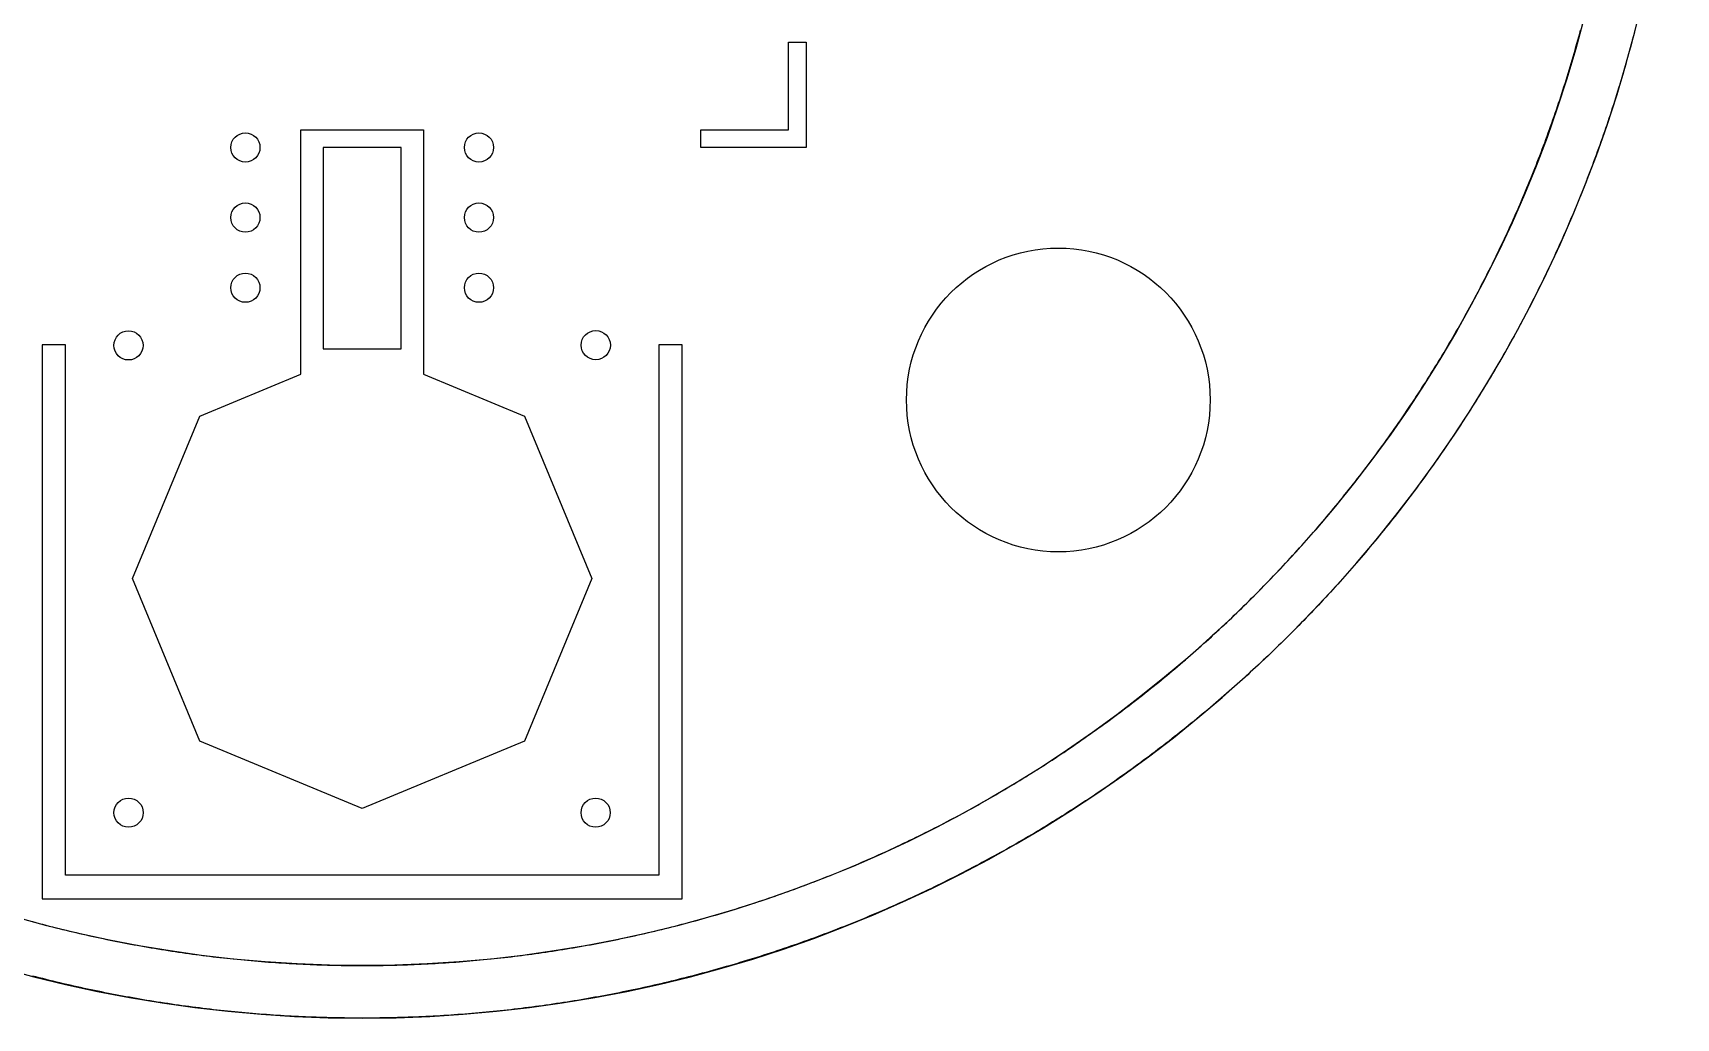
# Model space of a CAD drawing. Extents: x -11250 to 11250, y -11250 to 11250.
# Drawn here: x -2820 to 11250, y -11250 to -2820 of the extents above; entities that cross this region are included whole.
import ezdxf

# ---------------------------------------------------------------- set-up
doc = ezdxf.new("R2010")
doc.units = 0
doc.header["$MEASUREMENT"] = 0
for name, color, linetype in [('Bottom', 2, 'Continuous'), ('Top', 1, 'Continuous'), ('Via', 90, 'Continuous')]:
    doc.layers.add(name, color=color, linetype=linetype)

msp = doc.modelspace()

# ---------------------------------------------------------------- linework, layer by layer
at = {"layer": 'Bottom', "linetype": 'Continuous'}
for centre, radius in [((0, 0), 11249.99), ((-0.004, 0.007), 10799.993)]:
    msp.add_circle(centre, radius, dxfattribs=at)
at = {"layer": 'Top'}
for points in [[(-2823.983, -10424.256), (-2795.246, -10431.999), (-2766.487, -10439.662), (-2737.707, -10447.247), (-2708.906, -10454.751), (-2680.085, -10462.177), (-2651.243, -10469.523), (-2622.381, -10476.789), (-2593.5, -10483.976), (-2564.598, -10491.084), (-2535.678, -10498.111), (-2506.737, -10505.059), (-2477.778, -10511.927), (-2448.8, -10518.716), (-2419.804, -10525.424), (-2390.789, -10532.052), (-2361.756, -10538.601), (-2332.705, -10545.069), (-2303.636, -10551.458), (-2274.55, -10557.766), (-2245.446, -10563.994), (-2216.326, -10570.142), (-2187.188, -10576.209), (-2158.034, -10582.197), (-2128.864, -10588.104), (-2099.677, -10593.93), (-2070.475, -10599.676), (-2041.257, -10605.342), (-2012.023, -10610.927), (-1982.774, -10616.431), (-1953.51, -10621.855), (-1924.231, -10627.198), (-1894.937, -10632.46), (-1865.629, -10637.642), (-1836.307, -10642.743), (-1806.971, -10647.763), (-1777.622, -10652.702), (-1748.258, -10657.56), (-1718.882, -10662.338), (-1689.492, -10667.034), (-1660.09, -10671.649), (-1630.675, -10676.184), (-1601.247, -10680.637), (-1571.808, -10685.009), (-1542.356, -10689.3), (-1512.893, -10693.51), (-1483.418, -10697.639), (-1453.932, -10701.686), (-1424.435, -10705.652), (-1394.928, -10709.537), (-1365.409, -10713.34), (-1335.88, -10717.062), (-1306.341, -10720.703), (-1276.793, -10724.262), (-1247.234, -10727.74), (-1217.666, -10731.136), (-1188.089, -10734.451), (-1158.502, -10737.685), (-1128.907, -10740.836), (-1099.304, -10743.907), (-1069.692, -10746.895), (-1040.072, -10749.802), (-1010.444, -10752.628), (-980.808, -10755.371), (-951.165, -10758.034), (-921.514, -10760.614), (-891.857, -10763.113), (-862.193, -10765.529), (-832.522, -10767.865), (-802.845, -10770.118), (-773.162, -10772.289), (-743.473, -10774.379), (-713.778, -10776.387), (-684.078, -10778.313), (-654.373, -10780.158), (-624.663, -10781.92), (-594.948, -10783.6), (-565.228, -10785.199), (-535.505, -10786.716), (-505.777, -10788.15), (-476.045, -10789.503), (-446.31, -10790.774), (-416.571, -10791.963), (-386.829, -10793.07), (-357.084, -10794.095), (-327.337, -10795.038), (-297.587, -10795.899), (-267.835, -10796.678), (-238.08, -10797.376), (-208.324, -10797.991), (-178.567, -10798.524), (-148.808, -10798.975), (-119.047, -10799.344), (-89.286, -10799.631), (-59.525, -10799.836), (-29.762, -10799.959), (0, -10800), (29.762, -10799.959), (59.525, -10799.836), (89.286, -10799.631), (119.047, -10799.344), (148.808, -10798.975), (178.567, -10798.524), (208.324, -10797.991), (238.08, -10797.376), (267.835, -10796.678), (297.587, -10795.899), (327.337, -10795.038), (357.084, -10794.095), (386.829, -10793.07), (416.571, -10791.963), (446.31, -10790.774), (476.045, -10789.503), (505.777, -10788.15), (535.505, -10786.716), (565.228, -10785.199), (594.948, -10783.6), (624.663, -10781.92), (654.373, -10780.158), (684.078, -10778.313), (713.778, -10776.387), (743.473, -10774.379), (773.162, -10772.289), (802.845, -10770.118), (832.522, -10767.865), (862.193, -10765.529), (891.857, -10763.113), (921.514, -10760.614), (951.165, -10758.034), (980.808, -10755.371), (1010.444, -10752.628), (1040.072, -10749.802), (1069.692, -10746.895), (1099.304, -10743.907), (1128.907, -10740.836), (1158.502, -10737.685), (1188.089, -10734.451), (1217.666, -10731.136), (1247.234, -10727.74), (1276.793, -10724.262), (1306.341, -10720.703), (1335.88, -10717.062), (1365.409, -10713.34), (1394.928, -10709.537), (1424.435, -10705.652), (1453.932, -10701.686), (1483.418, -10697.639), (1512.893, -10693.51), (1542.356, -10689.3), (1571.808, -10685.009), (1601.247, -10680.637), (1630.675, -10676.184), (1660.09, -10671.649), (1689.492, -10667.034), (1718.882, -10662.338), (1748.258, -10657.56), (1777.622, -10652.702), (1806.971, -10647.763), (1836.307, -10642.743), (1865.629, -10637.642), (1894.937, -10632.46), (1924.231, -10627.198), (1953.51, -10621.855), (1982.774, -10616.431), (2012.023, -10610.927), (2041.257, -10605.342), (2070.475, -10599.676), (2099.677, -10593.93), (2128.864, -10588.104), (2158.034, -10582.197), (2187.188, -10576.209), (2216.326, -10570.142), (2245.446, -10563.994), (2274.55, -10557.766), (2303.636, -10551.458), (2332.705, -10545.069), (2361.756, -10538.601), (2390.789, -10532.052), (2419.804, -10525.424), (2448.8, -10518.716), (2477.778, -10511.927), (2506.737, -10505.059), (2535.678, -10498.111), (2564.598, -10491.084), (2593.5, -10483.976), (2622.381, -10476.789), (2651.243, -10469.523), (2680.085, -10462.177), (2708.906, -10454.751), (2737.707, -10447.247), (2766.487, -10439.662), (2795.246, -10431.999), (2823.983, -10424.256), (2852.7, -10416.434), (2881.394, -10408.533), (2910.067, -10400.553), (2938.717, -10392.494), (2967.346, -10384.356), (2995.951, -10376.14), (3024.534, -10367.844), (3053.094, -10359.47), (3081.631, -10351.017), (3110.145, -10342.485), (3138.634, -10333.875), (3167.1, -10325.186), (3195.542, -10316.419), (3223.96, -10307.574), (3252.353, -10298.65), (3280.722, -10289.648), (3309.065, -10280.568), (3337.384, -10271.41), (3365.677, -10262.174), (3393.944, -10252.86), (3422.186, -10243.468), (3450.402, -10233.999), (3478.591, -10224.451), (3506.754, -10214.826), (3534.891, -10205.124), (3563, -10195.343), (3591.083, -10185.486), (3619.138, -10175.551), (3647.166, -10165.539), (3675.166, -10155.449), (3703.139, -10145.283), (3731.083, -10135.039), (3758.998, -10124.719), (3786.886, -10114.321), (3814.744, -10103.847), (3842.574, -10093.296), (3870.374, -10082.669), (3898.145, -10071.964), (3925.886, -10061.184), (3953.598, -10050.327), (3981.279, -10039.393), (4008.93, -10028.384), (4036.551, -10017.298), (4064.141, -10006.136), (4091.7, -9994.898), (4119.229, -9983.584), (4146.726, -9972.195), (4174.191, -9960.729), (4201.625, -9949.188), (4229.027, -9937.572), (4256.396, -9925.88), (4283.734, -9914.112), (4311.038, -9902.27), (4338.311, -9890.352), (4365.55, -9878.359), (4392.756, -9866.291), (4419.928, -9854.148), (4447.067, -9841.93), (4474.173, -9829.638), (4501.244, -9817.271), (4528.281, -9804.829), (4555.284, -9792.313), (4582.252, -9779.722), (4609.186, -9767.057), (4636.084, -9754.318), (4662.947, -9741.505), (4689.775, -9728.618), (4716.567, -9715.657), (4743.323, -9702.623), (4770.043, -9689.514), (4796.727, -9676.332), (4823.375, -9663.077), (4849.986, -9649.748), (4876.56, -9636.346), (4903.097, -9622.87), (4929.597, -9609.322), (4956.06, -9595.701), (4982.485, -9582.006), (5008.872, -9568.239), (5035.22, -9554.4), (5061.531, -9540.488), (5087.803, -9526.503), (5114.037, -9512.446), (5140.232, -9498.317), (5166.388, -9484.115), (5192.504, -9469.842), (5218.581, -9455.496), (5244.619, -9441.079), (5270.616, -9426.59), (5296.574, -9412.03), (5322.491, -9397.398), (5348.368, -9382.695), (5374.204, -9367.92), (5400, -9353.074), (5425.755, -9338.158), (5451.468, -9323.17), (5477.14, -9308.112), (5502.77, -9292.982), (5528.359, -9277.783), (5553.905, -9262.513), (5579.409, -9247.172), (5604.871, -9231.761), (5630.291, -9216.28), (5655.667, -9200.73), (5681.001, -9185.109), (5706.292, -9169.418), (5731.539, -9153.658), (5756.743, -9137.829), (5781.903, -9121.93), (5807.019, -9105.961), (5832.091, -9089.924), (5857.118, -9073.818), (5882.102, -9057.642), (5907.04, -9041.398), (5931.934, -9025.085), (5956.782, -9008.704), (5981.586, -8992.254), (6006.344, -8975.736), (6031.056, -8959.15), (6055.723, -8942.495), (6080.343, -8925.773), (6104.918, -8908.983), (6129.446, -8892.126), (6153.927, -8875.2), (6178.362, -8858.208), (6202.75, -8841.148), (6227.09, -8824.021), (6251.384, -8806.827), (6275.63, -8789.566), (6299.828, -8772.239), (6323.978, -8754.844), (6348.081, -8737.384), (6372.135, -8719.856), (6396.141, -8702.263), (6420.098, -8684.604), (6444.006, -8666.878), (6467.866, -8649.087), (6491.676, -8631.23), (6515.438, -8613.308), (6539.149, -8595.32), (6562.811, -8577.267), (6586.423, -8559.149), (6609.985, -8540.966), (6633.497, -8522.718), (6656.959, -8504.405), (6680.37, -8486.027), (6703.73, -8467.585), (6727.039, -8449.079), (6750.298, -8430.509), (6773.505, -8411.875), (6796.66, -8393.176), (6819.764, -8374.414), (6842.816, -8355.589), (6865.816, -8336.7), (6888.765, -8317.747), (6911.66, -8298.732), (6934.503, -8279.653), (6957.294, -8260.512), (6980.032, -8241.308), (7002.716, -8222.041), (7025.348, -8202.712), (7047.926, -8183.321), (7070.451, -8163.867), (7092.922, -8144.351), (7115.339, -8124.774), (7137.702, -8105.135), (7160.011, -8085.434), (7182.265, -8065.672), (7204.465, -8045.849), (7226.611, -8025.964), (7248.701, -8006.019), (7270.736, -7986.012), (7292.716, -7965.946), (7314.641, -7945.818), (7336.51, -7925.631), (7358.324, -7905.383), (7380.081, -7885.075), (7401.783, -7864.707), (7423.428, -7844.279), (7445.017, -7823.792), (7466.549, -7803.246), (7488.025, -7782.64), (7509.444, -7761.975), (7530.805, -7741.251), (7552.11, -7720.469), (7573.357, -7699.627), (7594.547, -7678.728), (7615.679, -7657.769), (7636.753, -7636.753), (7657.769, -7615.679), (7678.728, -7594.547), (7699.627, -7573.357), (7720.469, -7552.11), (7741.251, -7530.805), (7761.975, -7509.444), (7782.64, -7488.025), (7803.246, -7466.549), (7823.792, -7445.017), (7844.279, -7423.428), (7864.707, -7401.783), (7885.075, -7380.081), (7905.383, -7358.324), (7925.631, -7336.51), (7945.818, -7314.641), (7965.946, -7292.716), (7986.012, -7270.736), (8006.019, -7248.701), (8025.964, -7226.611), (8045.849, -7204.465), (8065.672, -7182.265), (8085.434, -7160.011), (8105.135, -7137.702), (8124.774, -7115.339), (8144.351, -7092.922), (8163.867, -7070.451), (8183.321, -7047.926), (8202.712, -7025.348), (8222.041, -7002.716), (8241.308, -6980.032), (8260.512, -6957.294), (8279.653, -6934.503), (8298.732, -6911.66), (8317.747, -6888.765), (8336.7, -6865.816), (8355.589, -6842.816), (8374.414, -6819.764), (8393.176, -6796.66), (8411.875, -6773.505), (8430.509, -6750.298), (8449.079, -6727.039), (8467.585, -6703.73), (8486.027, -6680.37), (8504.405, -6656.959), (8522.718, -6633.497), (8540.966, -6609.985), (8559.149, -6586.423), (8577.267, -6562.811), (8595.32, -6539.149), (8613.308, -6515.438), (8631.23, -6491.676), (8649.087, -6467.866), (8666.878, -6444.006), (8684.604, -6420.098), (8702.263, -6396.141), (8719.856, -6372.135), (8737.384, -6348.081), (8754.844, -6323.978), (8772.239, -6299.828), (8789.566, -6275.63), (8806.827, -6251.384), (8824.021, -6227.09), (8841.148, -6202.75), (8858.208, -6178.362), (8875.2, -6153.927), (8892.126, -6129.446), (8908.983, -6104.918), (8925.773, -6080.343), (8942.495, -6055.723), (8959.15, -6031.056), (8975.736, -6006.344), (8992.254, -5981.586), (9008.704, -5956.782), (9025.085, -5931.934), (9041.398, -5907.04), (9057.642, -5882.102), (9073.818, -5857.118), (9089.924, -5832.091), (9105.961, -5807.019), (9121.93, -5781.903), (9137.829, -5756.743), (9153.658, -5731.539), (9169.418, -5706.292), (9185.109, -5681.001), (9200.73, -5655.667), (9216.28, -5630.291), (9231.761, -5604.871), (9247.172, -5579.409), (9262.513, -5553.905), (9277.783, -5528.359), (9292.982, -5502.77), (9308.112, -5477.14), (9323.17, -5451.468), (9338.158, -5425.755), (9353.074, -5400), (9367.92, -5374.204), (9382.695, -5348.368), (9397.398, -5322.491), (9412.03, -5296.574), (9426.59, -5270.616), (9441.079, -5244.619), (9455.496, -5218.581), (9469.842, -5192.504), (9484.115, -5166.388), (9498.317, -5140.232), (9512.446, -5114.037), (9526.503, -5087.803), (9540.488, -5061.531), (9554.4, -5035.22), (9568.239, -5008.872), (9582.006, -4982.485), (9595.701, -4956.06), (9609.322, -4929.597), (9622.87, -4903.097), (9636.346, -4876.56), (9649.748, -4849.986), (9663.077, -4823.375), (9676.332, -4796.727), (9689.514, -4770.043), (9702.623, -4743.323), (9715.657, -4716.567), (9728.618, -4689.775), (9741.505, -4662.947), (9754.318, -4636.084), (9767.057, -4609.186), (9779.722, -4582.252), (9792.313, -4555.284), (9804.829, -4528.281), (9817.271, -4501.244), (9829.638, -4474.173), (9841.93, -4447.067), (9854.148, -4419.928), (9866.291, -4392.756), (9878.359, -4365.55), (9890.352, -4338.311), (9902.27, -4311.038), (9914.112, -4283.734), (9925.88, -4256.396), (9937.572, -4229.027), (9949.188, -4201.625), (9960.729, -4174.191), (9972.195, -4146.726), (9983.584, -4119.229), (9994.898, -4091.7), (10006.136, -4064.141), (10017.298, -4036.551), (10028.384, -4008.93), (10039.393, -3981.279), (10050.327, -3953.598), (10061.184, -3925.886), (10071.964, -3898.145), (10082.669, -3870.374), (10093.296, -3842.574), (10103.847, -3814.744), (10114.321, -3786.886), (10124.719, -3758.998), (10135.039, -3731.083), (10145.283, -3703.139), (10155.449, -3675.166), (10165.539, -3647.166), (10175.551, -3619.138), (10185.486, -3591.083), (10195.343, -3563), (10205.124, -3534.891), (10214.826, -3506.754), (10224.451, -3478.591), (10233.999, -3450.402), (10243.468, -3422.186), (10252.86, -3393.944), (10262.174, -3365.677), (10271.41, -3337.384), (10280.568, -3309.065), (10289.648, -3280.722), (10298.65, -3252.353), (10307.574, -3223.96), (10316.419, -3195.542), (10325.186, -3167.1), (10333.875, -3138.634), (10342.485, -3110.145), (10351.017, -3081.631), (10359.47, -3053.094), (10367.844, -3024.534), (10376.14, -2995.951), (10384.356, -2967.346), (10392.494, -2938.717), (10400.553, -2910.067), (10408.533, -2881.394), (10416.434, -2852.7), (10424.256, -2823.983), (10431.999, -2795.246)], [(10897.466, -2794.232), (10889.885, -2823.634), (10882.224, -2853.015), (10874.485, -2882.375), (10866.666, -2911.714), (10858.767, -2941.032), (10850.79, -2970.329), (10842.734, -2999.604), (10834.598, -3028.857), (10826.384, -3058.088), (10818.091, -3087.297), (10809.719, -3116.483), (10801.269, -3145.647), (10792.739, -3174.788), (10784.131, -3203.905), (10775.445, -3233), (10766.68, -3262.07), (10757.837, -3291.117), (10748.915, -3320.14), (10739.915, -3349.139), (10730.836, -3378.114), (10721.68, -3407.063), (10712.445, -3435.988), (10703.133, -3464.888), (10693.742, -3493.763), (10684.274, -3522.612), (10674.727, -3551.436), (10665.103, -3580.234), (10655.402, -3609.005), (10645.622, -3637.751), (10635.765, -3666.469), (10625.831, -3695.162), (10615.819, -3723.827), (10605.73, -3752.465), (10595.564, -3781.076), (10585.32, -3809.659), (10574.999, -3838.214), (10564.602, -3866.742), (10554.127, -3895.241), (10543.575, -3923.712), (10532.947, -3952.155), (10522.242, -3980.568), (10511.46, -4008.953), (10500.602, -4037.308), (10489.667, -4065.634), (10478.656, -4093.931), (10467.569, -4122.197), (10456.405, -4150.434), (10445.165, -4178.64), (10433.849, -4206.816), (10422.457, -4234.961), (10410.989, -4263.075), (10399.445, -4291.159), (10387.826, -4319.211), (10376.13, -4347.231), (10364.36, -4375.22), (10352.513, -4403.177), (10340.592, -4431.102), (10328.594, -4458.995), (10316.522, -4486.855), (10304.375, -4514.683), (10292.152, -4542.477), (10279.855, -4570.239), (10267.483, -4597.967), (10255.035, -4625.662), (10242.514, -4653.323), (10229.917, -4680.95), (10217.246, -4708.543), (10204.501, -4736.102), (10191.681, -4763.626), (10178.787, -4791.116), (10165.819, -4818.571), (10152.777, -4845.99), (10139.661, -4873.374), (10126.471, -4900.723), (10113.207, -4928.036), (10099.87, -4955.314), (10086.459, -4982.555), (10072.974, -5009.759), (10059.416, -5036.928), (10045.785, -5064.059), (10032.081, -5091.154), (10018.304, -5118.212), (10004.453, -5145.232), (9990.53, -5172.215), (9976.534, -5199.16), (9962.466, -5226.067), (9948.324, -5252.937), (9934.111, -5279.768), (9919.825, -5306.56), (9905.466, -5333.314), (9891.036, -5360.029), (9876.533, -5386.705), (9861.959, -5413.342), (9847.312, -5439.939), (9832.594, -5466.497), (9817.805, -5493.015), (9802.944, -5519.493), (9788.011, -5545.93), (9773.007, -5572.327), (9757.932, -5598.684), (9742.786, -5625), (9727.569, -5651.275), (9712.281, -5677.509), (9696.922, -5703.701), (9681.493, -5729.852), (9665.993, -5755.961), (9650.422, -5782.028), (9634.782, -5808.053), (9619.071, -5834.036), (9603.29, -5859.976), (9587.439, -5885.874), (9571.519, -5911.728), (9555.528, -5937.54), (9539.468, -5963.308), (9523.339, -5989.033), (9507.14, -6014.714), (9490.872, -6040.352), (9474.535, -6065.945), (9458.128, -6091.495), (9441.653, -6117), (9425.109, -6142.46), (9408.497, -6167.876), (9391.816, -6193.246), (9375.066, -6218.572), (9358.248, -6243.852), (9341.362, -6269.087), (9324.408, -6294.276), (9307.386, -6319.419), (9290.297, -6344.517), (9273.139, -6369.568), (9255.914, -6394.572), (9238.622, -6419.53), (9221.262, -6444.442), (9203.835, -6469.306), (9186.341, -6494.123), (9168.78, -6518.893), (9151.153, -6543.615), (9133.458, -6568.29), (9115.698, -6592.917), (9097.87, -6617.496), (9079.977, -6642.027), (9062.017, -6666.509), (9043.992, -6690.943), (9025.9, -6715.328), (9007.743, -6739.664), (8989.52, -6763.951), (8971.232, -6788.189), (8952.878, -6812.377), (8934.459, -6836.515), (8915.975, -6860.604), (8897.426, -6884.643), (8878.812, -6908.632), (8860.134, -6932.57), (8841.391, -6956.458), (8822.583, -6980.295), (8803.712, -7004.082), (8784.776, -7027.817), (8765.776, -7051.501), (8746.712, -7075.134), (8727.585, -7098.715), (8708.394, -7122.245), (8689.14, -7145.722), (8669.822, -7169.148), (8650.441, -7192.521), (8630.997, -7215.842), (8611.491, -7239.111), (8591.921, -7262.327), (8572.289, -7285.489), (8552.595, -7308.599), (8532.838, -7331.656), (8513.019, -7354.659), (8493.138, -7377.608), (8473.195, -7400.504), (8453.191, -7423.346), (8433.125, -7446.134), (8412.997, -7468.867), (8392.808, -7491.546), (8372.559, -7514.171), (8352.248, -7536.741), (8331.876, -7559.256), (8311.443, -7581.715), (8290.95, -7604.12), (8270.397, -7626.469), (8249.783, -7648.763), (8229.11, -7671.001), (8208.376, -7693.183), (8187.582, -7715.309), (8166.729, -7737.379), (8145.817, -7759.392), (8124.845, -7781.349), (8103.814, -7803.25), (8082.723, -7825.093), (8061.574, -7846.88), (8040.367, -7868.609), (8019.1, -7890.281), (7997.775, -7911.895), (7976.392, -7933.452), (7954.951, -7954.951), (7933.452, -7976.392), (7911.895, -7997.775), (7890.281, -8019.1), (7868.609, -8040.367), (7846.88, -8061.574), (7825.093, -8082.723), (7803.25, -8103.814), (7781.349, -8124.845), (7759.392, -8145.817), (7737.379, -8166.729), (7715.309, -8187.582), (7693.183, -8208.376), (7671.001, -8229.11), (7648.763, -8249.783), (7626.469, -8270.397), (7604.12, -8290.95), (7581.715, -8311.443), (7559.256, -8331.876), (7536.741, -8352.248), (7514.171, -8372.559), (7491.546, -8392.808), (7468.867, -8412.997), (7446.134, -8433.125), (7423.346, -8453.191), (7400.504, -8473.195), (7377.608, -8493.138), (7354.659, -8513.019), (7331.656, -8532.838), (7308.599, -8552.595), (7285.489, -8572.289), (7262.327, -8591.921), (7239.111, -8611.491), (7215.842, -8630.997), (7192.521, -8650.441), (7169.148, -8669.822), (7145.722, -8689.14), (7122.245, -8708.394), (7098.715, -8727.585), (7075.134, -8746.712), (7051.501, -8765.776), (7027.817, -8784.776), (7004.082, -8803.712), (6980.295, -8822.583), (6956.458, -8841.391), (6932.57, -8860.134), (6908.632, -8878.812), (6884.643, -8897.426), (6860.604, -8915.975), (6836.515, -8934.459), (6812.377, -8952.878), (6788.189, -8971.232), (6763.951, -8989.52), (6739.664, -9007.743), (6715.328, -9025.9), (6690.943, -9043.992), (6666.509, -9062.017), (6642.027, -9079.977), (6617.496, -9097.87), (6592.917, -9115.698), (6568.29, -9133.458), (6543.615, -9151.153), (6518.893, -9168.78), (6494.123, -9186.341), (6469.306, -9203.835), (6444.442, -9221.262), (6419.53, -9238.622), (6394.572, -9255.914), (6369.568, -9273.139), (6344.517, -9290.297), (6319.419, -9307.386), (6294.276, -9324.408), (6269.087, -9341.362), (6243.852, -9358.248), (6218.572, -9375.066), (6193.246, -9391.816), (6167.876, -9408.497), (6142.46, -9425.109), (6117, -9441.653), (6091.495, -9458.128), (6065.945, -9474.535), (6040.352, -9490.872), (6014.714, -9507.14), (5989.033, -9523.339), (5963.308, -9539.468), (5937.54, -9555.528), (5911.728, -9571.519), (5885.874, -9587.439), (5859.976, -9603.29), (5834.036, -9619.071), (5808.053, -9634.782), (5782.028, -9650.422), (5755.961, -9665.993), (5729.852, -9681.493), (5703.701, -9696.922), (5677.509, -9712.281), (5651.275, -9727.569), (5625, -9742.786), (5598.684, -9757.932), (5572.327, -9773.007), (5545.93, -9788.011), (5519.493, -9802.944), (5493.015, -9817.805), (5466.497, -9832.594), (5439.939, -9847.312), (5413.342, -9861.959), (5386.705, -9876.533), (5360.029, -9891.036), (5333.314, -9905.466), (5306.56, -9919.825), (5279.768, -9934.111), (5252.937, -9948.324), (5226.067, -9962.466), (5199.16, -9976.534), (5172.215, -9990.53), (5145.232, -10004.453), (5118.212, -10018.304), (5091.154, -10032.081), (5064.059, -10045.785), (5036.928, -10059.416), (5009.759, -10072.974), (4982.555, -10086.459), (4955.314, -10099.87), (4928.036, -10113.207), (4900.723, -10126.471), (4873.374, -10139.661), (4845.99, -10152.777), (4818.571, -10165.819), (4791.116, -10178.787), (4763.626, -10191.681), (4736.102, -10204.501), (4708.543, -10217.246), (4680.95, -10229.917), (4653.323, -10242.514), (4625.662, -10255.035), (4597.967, -10267.483), (4570.239, -10279.855), (4542.477, -10292.152), (4514.683, -10304.375), (4486.855, -10316.522), (4458.995, -10328.594), (4431.102, -10340.592), (4403.177, -10352.513), (4375.22, -10364.36), (4347.231, -10376.13), (4319.211, -10387.826), (4291.159, -10399.445), (4263.075, -10410.989), (4234.961, -10422.457), (4206.816, -10433.849), (4178.64, -10445.165), (4150.434, -10456.405), (4122.197, -10467.569), (4093.931, -10478.656), (4065.634, -10489.667), (4037.308, -10500.602), (4008.953, -10511.46), (3980.568, -10522.242), (3952.155, -10532.947), (3923.712, -10543.575), (3895.241, -10554.127), (3866.742, -10564.602), (3838.214, -10574.999), (3809.659, -10585.32), (3781.076, -10595.564), (3752.465, -10605.73), (3723.827, -10615.819), (3695.162, -10625.831), (3666.469, -10635.765), (3637.751, -10645.622), (3609.005, -10655.402), (3580.234, -10665.103), (3551.436, -10674.727), (3522.612, -10684.274), (3493.763, -10693.742), (3464.888, -10703.133), (3435.988, -10712.445), (3407.063, -10721.68), (3378.114, -10730.836), (3349.139, -10739.915), (3320.14, -10748.915), (3291.117, -10757.837), (3262.07, -10766.68), (3233, -10775.445), (3203.905, -10784.131), (3174.788, -10792.739), (3145.647, -10801.269), (3116.483, -10809.719), (3087.297, -10818.091), (3058.088, -10826.384), (3028.857, -10834.598), (2999.604, -10842.734), (2970.329, -10850.79), (2941.032, -10858.767), (2911.714, -10866.666), (2882.375, -10874.485), (2853.015, -10882.224), (2823.634, -10889.885), (2794.232, -10897.466), (2764.81, -10904.968), (2735.368, -10912.39), (2705.906, -10919.733), (2676.424, -10926.997), (2646.923, -10934.18), (2617.402, -10941.284), (2587.863, -10948.309), (2558.304, -10955.254), (2528.727, -10962.118), (2499.131, -10968.903), (2469.518, -10975.609), (2439.886, -10982.234), (2410.237, -10988.779), (2380.569, -10995.244), (2350.885, -11001.629), (2321.184, -11007.934), (2291.465, -11014.159), (2261.73, -11020.303), (2231.978, -11026.367), (2202.211, -11032.351), (2172.427, -11038.254), (2142.627, -11044.078), (2112.812, -11049.82), (2082.981, -11055.482), (2053.135, -11061.064), (2023.274, -11066.565), (1993.399, -11071.985), (1963.509, -11077.325), (1933.604, -11082.584), (1903.686, -11087.763), (1873.753, -11092.86), (1843.807, -11097.877), (1813.848, -11102.813), (1783.875, -11107.668), (1753.89, -11112.442), (1723.891, -11117.135), (1693.88, -11121.748), (1663.857, -11126.279), (1633.821, -11130.729), (1603.774, -11135.098), (1573.715, -11139.386), (1543.645, -11143.593), (1513.563, -11147.718), (1483.47, -11151.763), (1453.367, -11155.726), (1423.252, -11159.608), (1393.128, -11163.409), (1362.993, -11167.128), (1332.849, -11170.766), (1302.694, -11174.323), (1272.531, -11177.798), (1242.357, -11181.192), (1212.175, -11184.504), (1181.984, -11187.735), (1151.785, -11190.884), (1121.577, -11193.952), (1091.361, -11196.938), (1061.137, -11199.843), (1030.905, -11202.666), (1000.666, -11205.408), (970.419, -11208.068), (940.165, -11210.646), (909.905, -11213.143), (879.638, -11215.558), (849.364, -11217.891), (819.085, -11220.143), (788.799, -11222.312), (758.507, -11224.4), (728.21, -11226.407), (697.908, -11228.331), (667.601, -11230.174), (637.289, -11231.935), (606.972, -11233.614), (576.65, -11235.211), (546.325, -11236.727), (515.996, -11238.16), (485.662, -11239.512), (455.326, -11240.782), (424.985, -11241.97), (394.642, -11243.076), (364.296, -11244.1), (333.948, -11245.042), (303.596, -11245.903), (273.243, -11246.681), (242.888, -11247.378), (212.531, -11247.992), (182.172, -11248.525), (151.812, -11248.976), (121.451, -11249.344), (91.089, -11249.631), (60.726, -11249.836), (30.363, -11249.959), (0, -11250), (-30.363, -11249.959), (-60.726, -11249.836), (-91.089, -11249.631), (-121.451, -11249.344), (-151.812, -11248.976), (-182.172, -11248.525), (-212.531, -11247.992), (-242.888, -11247.378), (-273.243, -11246.681), (-303.596, -11245.903), (-333.948, -11245.042), (-364.296, -11244.1), (-394.642, -11243.076), (-424.985, -11241.97), (-455.326, -11240.782), (-485.662, -11239.512), (-515.996, -11238.16), (-546.325, -11236.727), (-576.65, -11235.211), (-606.972, -11233.614), (-637.289, -11231.935), (-667.601, -11230.174), (-697.908, -11228.331), (-728.21, -11226.407), (-758.507, -11224.4), (-788.799, -11222.312), (-819.085, -11220.143), (-849.364, -11217.891), (-879.638, -11215.558), (-909.905, -11213.143), (-940.165, -11210.646), (-970.419, -11208.068), (-1000.666, -11205.408), (-1030.905, -11202.666), (-1061.137, -11199.843), (-1091.361, -11196.938), (-1121.577, -11193.952), (-1151.785, -11190.884), (-1181.984, -11187.735), (-1212.175, -11184.504), (-1242.357, -11181.192), (-1272.531, -11177.798), (-1302.694, -11174.323), (-1332.849, -11170.766), (-1362.993, -11167.128), (-1393.128, -11163.409), (-1423.252, -11159.608), (-1453.367, -11155.726), (-1483.47, -11151.763), (-1513.563, -11147.718), (-1543.645, -11143.593), (-1573.715, -11139.386), (-1603.774, -11135.098), (-1633.821, -11130.729), (-1663.857, -11126.279), (-1693.88, -11121.748), (-1723.891, -11117.135), (-1753.89, -11112.442), (-1783.875, -11107.668), (-1813.848, -11102.813), (-1843.807, -11097.877), (-1873.753, -11092.86), (-1903.686, -11087.763), (-1933.604, -11082.584), (-1963.509, -11077.325), (-1993.399, -11071.985), (-2023.274, -11066.565), (-2053.135, -11061.064), (-2082.981, -11055.482), (-2112.812, -11049.82), (-2142.627, -11044.078), (-2172.427, -11038.254), (-2202.211, -11032.351), (-2231.978, -11026.367), (-2261.73, -11020.303), (-2291.465, -11014.159), (-2321.184, -11007.934), (-2350.885, -11001.629), (-2380.569, -10995.244), (-2410.237, -10988.779), (-2439.886, -10982.234), (-2469.518, -10975.609), (-2499.131, -10968.903), (-2528.727, -10962.118), (-2558.304, -10955.254), (-2587.863, -10948.309), (-2617.402, -10941.284), (-2646.923, -10934.18), (-2676.424, -10926.997), (-2705.906, -10919.733), (-2735.368, -10912.39), (-2764.81, -10904.968), (-2794.232, -10897.466), (-2823.634, -10889.885)]]:
    msp.add_lwpolyline(points, dxfattribs=at)
for points in [[(2900, -3800), (2900, -3650), (3650, -3650), (3650, -2900), (3800, -2900), (3800, -3800)], [(-525, -5523), (-525, -3650), (525, -3650), (525, -5740.462), (1390.172, -6098.828), (1966, -7489), (1390.172, -8879.172), (0, -9455), (-1390.172, -8879.172), (-1966, -7489), (-1390.172, -6098.828), (-525, -5740.462)], [(-335, -5523), (335, -5523), (335, -3800), (-335, -3800)]]:
    msp.add_lwpolyline(points, close=True, dxfattribs=at)
at = {"layer": 'Top', "linetype": 'Continuous'}
msp.add_lwpolyline([(2739, -5489), (2539, -5489), (2539, -10028), (-2539, -10028), (-2539, -5489), (-2739, -5489), (-2739, -10228), (2739, -10228), (2739, -5489)], dxfattribs=at)
at = {"layer": 'Via', "linetype": 'Continuous'}
for centre, radius in [((-1000, -3800), 124.938), ((1000, -3800), 124.938), ((-1000, -4400), 124.938), ((1000, -4400), 124.938), ((5960.428, -5960.421), 1299.994), ((-1000, -5000), 124.938), ((1000, -5000), 124.938), ((-2001.012, -5493.554), 124.938), ((2000, -5491.53), 124.938), ((-2000, -9492.036), 124.938), ((1998.988, -9492.036), 124.938)]:
    msp.add_circle(centre, radius, dxfattribs=at)

doc.saveas('drawing.dxf')
